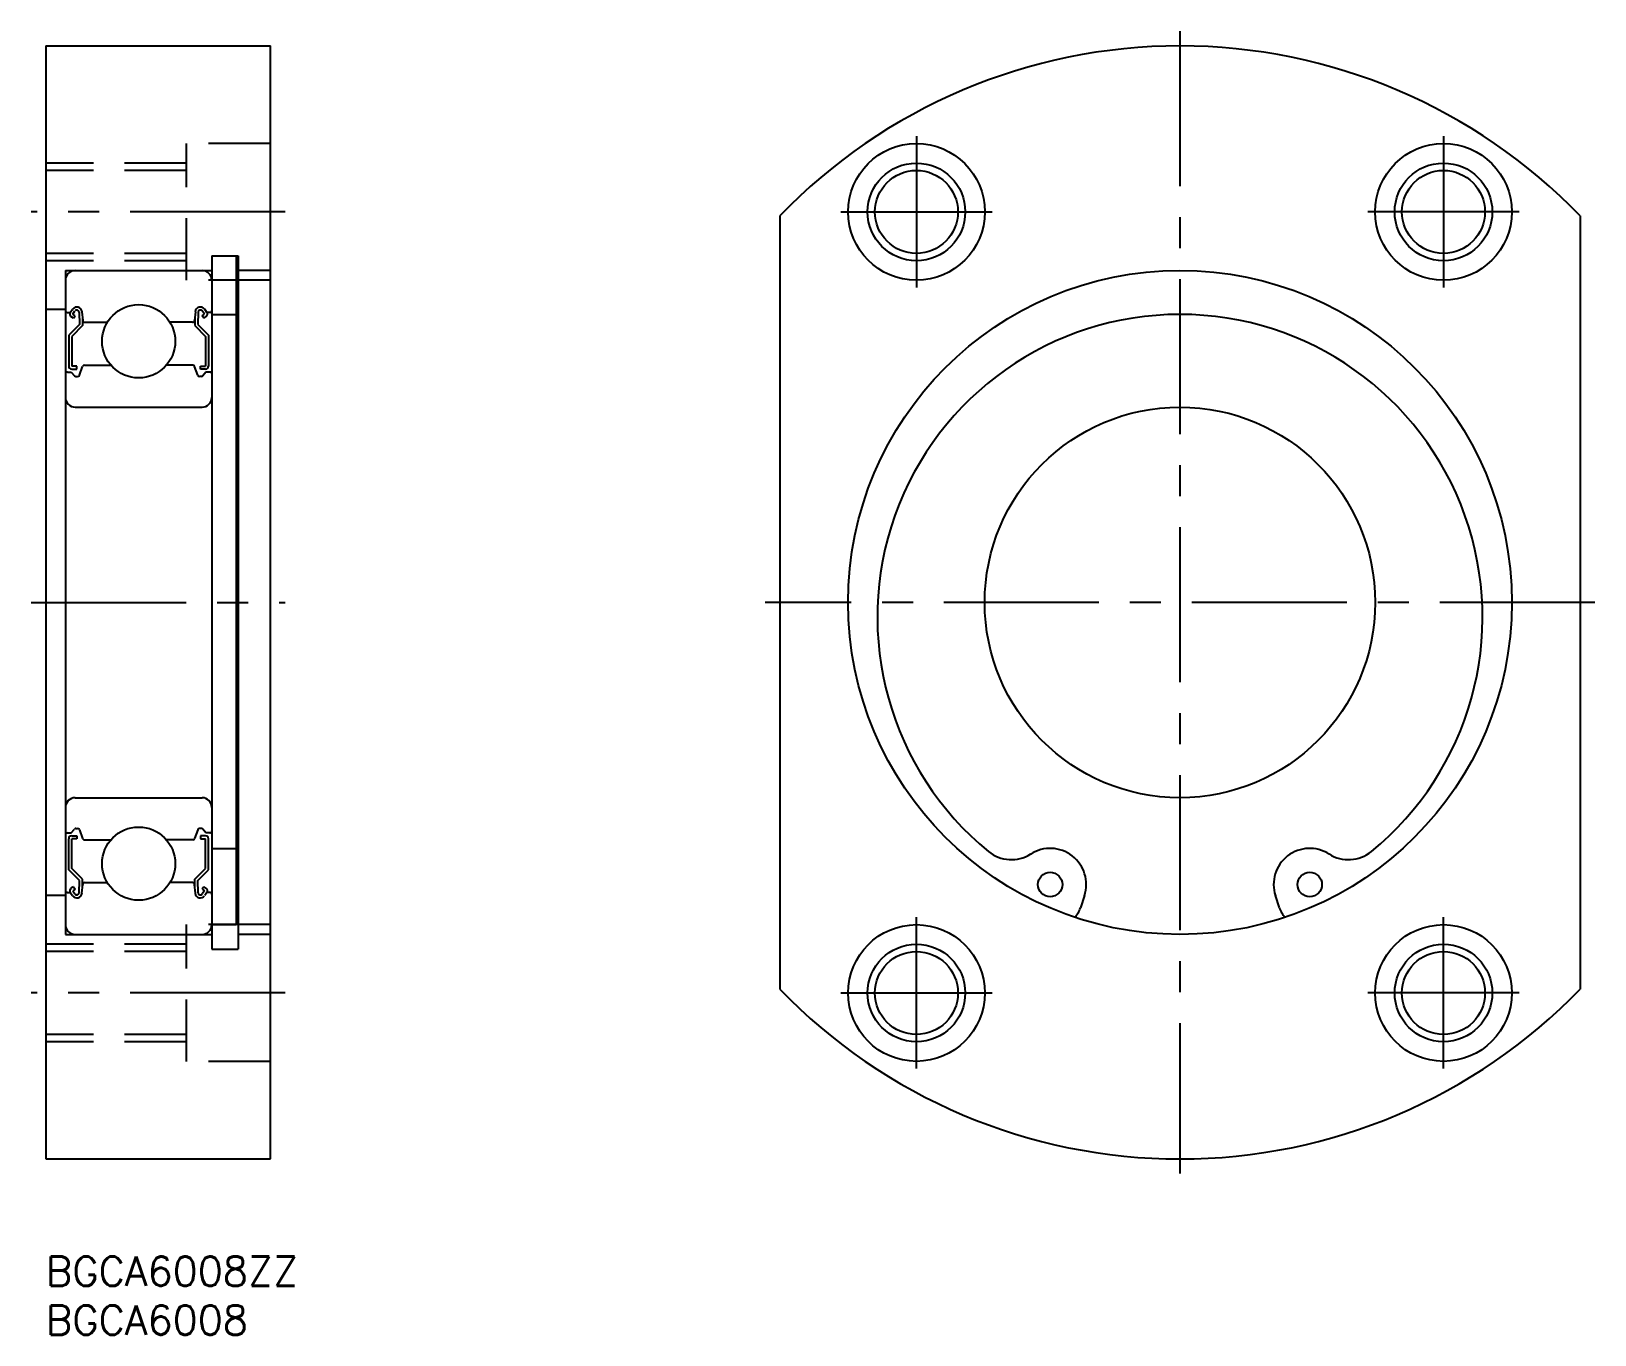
# Model space of a CAD drawing. Extents: x -1 to 159, y -8 to 126.
import ezdxf

# ---------------------------------------------------------------- set-up
doc = ezdxf.new("R2010")
doc.units = 0
doc.header["$LTSCALE"] = 0.5
doc.linetypes.add('CENTER', pattern=[50.8, 31.75, -6.35, 6.35, -6.35])
doc.linetypes.add('DASHED', pattern=[19.05, 12.7, -6.35])
for name, color, linetype in [('MSM_CENTER', 1, 'CENTER'), ('MSM_CONTINUOUS', 7, 'CONTINUOUS'), ('MSM_DASHED', 4, 'DASHED'), ('MSM_NARROW', 5, 'CONTINUOUS'), ('MSM_PART_NUMBER', 7, 'CONTINUOUS')]:
    doc.layers.add(name, color=color, linetype=linetype)
doc.styles.get("Standard").update_dxf_attribs({"font": 'txt.shx', "height": 3, "bigfont": 'bigfont.shx'})

# ---------------------------------------------------------------- blocks, each defined once
blk = doc.blocks.new('*U4')
at = {"layer": 'MSM_PART_NUMBER'}
blk.add_text('BGCA6008ZZ', height=3, dxfattribs=at).set_placement((0, -3))
blk = doc.blocks.new('*U5')
at = {"layer": 'MSM_PART_NUMBER'}
blk.add_text('BGCA6008', height=3, dxfattribs=at).set_placement((0, -8))

msp = doc.modelspace()

# ---------------------------------------------------------------- linework, layer by layer
at = {"layer": 'MSM_CENTER'}
for p, q in [((116.19, 125.5), (116.19, 8.5)), ((89.19, 114.75), (89.19, 99.25)), ((143.19, 114.75), (143.19, 99.25)), ((24.5, 107), (-1.5, 107)), ((81.44, 107), (96.94, 107)), ((150.94, 107), (135.44, 107)), ((-1.5, 67), (24.5, 67)), ((158.69, 67), (73.69, 67)), ((89.19, 19.25), (89.19, 34.75)), ((143.19, 19.25), (143.19, 34.75)), ((24.5, 27), (-1.5, 27)), ((81.44, 27), (96.94, 27)), ((150.94, 27), (135.44, 27))]:
    msp.add_line(p, q, dxfattribs=at)
at = {"layer": 'MSM_CONTINUOUS'}
for p, q in [((0, 124), (0, 10)), ((0, 124), (23, 124)), ((23, 10), (23, 124)), ((75.19, 106.6), (75.19, 27.4)), ((157.19, 106.6), (157.19, 27.4)), ((2, 101), (17, 101)), ((2, 101), (2, 33)), ((17, 102.5, 1.25), (19.7, 102.5, 1.25)), ((17, 102.5), (17, 31.5)), ((19.5, 102.5, 0.75), (19.5, 33.99, 0.75)), ((19.7, 102.5), (19.7, 31.5)), ((23, 101), (19.7, 101)), ((2, 97), (0, 97)), ((2.2, 96.7), (2.5, 96.7)), ((2.5, 96.7), (2.73, 97.03)), ((2.82, 96.11), (2.57, 96.28)), ((2.75, 96.53), (2.98, 96.86)), ((2.99, 96.35), (2.75, 96.53)), ((2.82, 96.11), (2.99, 96.35)), ((3.4, 96.73), (3.44, 95.47)), ((3.69, 96.77), (3.77, 95.88)), ((3.74, 96.22), (3.74, 95.35)), ((15.31, 96.77), (15.23, 95.88)), ((15.26, 96.22), (15.26, 95.35)), ((15.6, 96.73), (15.56, 95.47)), ((16.01, 96.35), (16.25, 96.53)), ((16.18, 96.11), (16.01, 96.35)), ((16.25, 96.53), (16.02, 96.86)), ((16.18, 96.11), (16.43, 96.28)), ((16.5, 96.7), (16.27, 97.03)), ((16.8, 96.7), (16.5, 96.7)), ((17, 96.5, 1.25), (19.5, 96.5, 1.25)), ((3.44, 95.47), (2.34, 94.37)), ((3.74, 95.35), (2.64, 94.25)), ((3.97, 95.7), (6.3, 95.7)), ((15.03, 95.7), (12.7, 95.7)), ((15.26, 95.35), (16.36, 94.25)), ((15.56, 95.47), (16.66, 94.37)), ((2.34, 94.37), (2.34, 91.2)), ((2.64, 94.25), (2.64, 91.2)), ((16.36, 94.25), (16.36, 91.2)), ((16.66, 94.37), (16.66, 91.2)), ((2.2, 90.6), (2.6, 90.6)), ((2.6, 90.6), (2.92, 90.22)), ((3.16, 91.2), (2.64, 91.2)), ((2.64, 90.9), (3.16, 90.9)), ((3.07, 90.15), (3.25, 90.15)), ((3.16, 90.9), (3.16, 91.2)), ((3.43, 90.28), (3.76, 91.17)), ((3.95, 91.3), (6.66, 91.3)), ((15.05, 91.3), (12.34, 91.3)), ((15.57, 90.28), (15.24, 91.17)), ((15.93, 90.15), (15.75, 90.15)), ((15.84, 90.9), (15.84, 91.2)), ((15.84, 91.2), (16.36, 91.2)), ((16.36, 90.9), (15.84, 90.9)), ((16.4, 90.6), (16.08, 90.22)), ((16.8, 90.6), (16.4, 90.6)), ((3, 87), (16, 87)), ((3, 47), (16, 47)), ((2.2, 43.4), (2.6, 43.4)), ((2.6, 43.4), (2.92, 43.78)), ((3.07, 43.85), (3.25, 43.85)), ((3.43, 43.72), (3.76, 42.83)), ((15.57, 43.72), (15.24, 42.83)), ((15.93, 43.85), (15.75, 43.85)), ((16.4, 43.4), (16.08, 43.78)), ((16.8, 43.4), (16.4, 43.4)), ((2.34, 39.63), (2.34, 42.8)), ((2.64, 43.1), (3.16, 43.1)), ((2.64, 39.75), (2.64, 42.8)), ((3.16, 42.8), (2.64, 42.8)), ((3.16, 43.1), (3.16, 42.8)), ((3.95, 42.7), (6.66, 42.7)), ((15.05, 42.7), (12.34, 42.7)), ((15.84, 43.1), (15.84, 42.8)), ((16.36, 43.1), (15.84, 43.1)), ((15.84, 42.8), (16.36, 42.8)), ((16.36, 39.75), (16.36, 42.8)), ((16.66, 39.63), (16.66, 42.8)), ((17, 41.81, 1.25), (19.5, 41.81, 1.25)), ((3.44, 38.53), (2.34, 39.63)), ((3.74, 38.65), (2.64, 39.75)), ((3.4, 37.27), (3.44, 38.53)), ((3.74, 37.78), (3.74, 38.65)), ((15.26, 38.65), (16.36, 39.75)), ((15.26, 37.78), (15.26, 38.65)), ((15.56, 38.53), (16.66, 39.63)), ((15.6, 37.27), (15.56, 38.53)), ((2, 37), (0, 37)), ((2.2, 37.3), (2.5, 37.3)), ((2.5, 37.3), (2.73, 36.97)), ((2.82, 37.89), (2.57, 37.72)), ((2.99, 37.65), (2.75, 37.47)), ((2.75, 37.47), (2.98, 37.14)), ((2.82, 37.89), (2.99, 37.65)), ((3.69, 37.23), (3.77, 38.12)), ((3.97, 38.3), (6.3, 38.3)), ((15.03, 38.3), (12.7, 38.3)), ((15.31, 37.23), (15.23, 38.12)), ((16.18, 37.89), (16.01, 37.65)), ((16.01, 37.65), (16.25, 37.47)), ((16.25, 37.47), (16.02, 37.14)), ((16.18, 37.89), (16.43, 37.72)), ((16.5, 37.3), (16.27, 36.97)), ((16.8, 37.3), (16.5, 37.3)), ((106.41, 36.97), (106, 35.71)), ((126.38, 35.71), (125.97, 36.97)), ((19.5, 33.99, 0.75), (17, 33.99, 0.75)), ((2, 33), (17, 33)), ((23, 33), (19.7, 33)), ((17, 31.5, 1.25), (19.7, 31.5, 1.25)), ((0, 10), (23, 10))]:
    msp.add_line(p, q, dxfattribs=at)
for centre, radius in [((89.19, 107), 7), ((143.19, 107), 7), ((89.19, 107), 4.25), ((143.19, 107), 4.25), ((116.19, 67), 34), ((9.5, 93.75), 3.75), ((116.19, 67), 20), ((9.5, 40.25), 3.75), ((102.89, 38.11), 1.25), ((129.49, 38.11), 1.25), ((89.19, 27), 7), ((143.19, 27), 7), ((89.19, 27), 4.25), ((143.19, 27), 4.25)]:
    msp.add_circle(centre, radius, dxfattribs=at)
for centre, radius, start, end in [((116.19, 67), 57, 44.0034, 135.9966), ((3, 100), 1, 90, 180), ((16, 100), 1, 0, 90), ((2.2, 96.9), 0.2, 180, 270), ((2.75, 96.53), 0.3, 144.9356, 235.0377), ((3.17, 96.73), 0.53, 5.0651, 144.9356), ((3.17, 96.72), 0.23, 2.1311, 144.9356), ((15.83, 96.73), 0.53, 35.0644, 174.9349), ((15.83, 96.72), 0.23, 35.0644, 177.8689), ((16.25, 96.53), 0.3, 304.9623, 35.0644), ((16.8, 96.9), 0.2, 270, 0), ((116.19, 65.5), 31, 309.248, 230.752), ((3.97, 95.9), 0.2, 185.0651, 270), ((15.03, 95.9), 0.2, 270, 354.9349), ((2.2, 90.4), 0.2, 90, 180), ((2.64, 91.2), 0.3, 180, 270), ((3.07, 90.35), 0.2, 219.9991, 270), ((3.25, 90.35), 0.2, 270, 339.9703), ((3.95, 91.1), 0.2, 90, 159.9703), ((15.05, 91.1), 0.2, 20.0297, 90), ((15.75, 90.35), 0.2, 200.0297, 270), ((15.93, 90.35), 0.2, 270, 320.0009), ((16.36, 91.2), 0.3, 270, 0), ((16.8, 90.4), 0.2, 0, 90), ((3, 88), 1, 180, 270), ((16, 88), 1, 270, 0), ((3, 46), 1, 90, 180), ((16, 46), 1, 0, 90), ((2.2, 43.6), 0.2, 180, 270), ((3.07, 43.65), 0.2, 90, 140.0009), ((3.25, 43.65), 0.2, 20.0297, 90), ((15.75, 43.65), 0.2, 90, 159.9703), ((15.93, 43.65), 0.2, 39.9991, 90), ((16.8, 43.6), 0.2, 270, 0), ((2.64, 42.8), 0.3, 90, 180), ((3.95, 42.9), 0.2, 200.0297, 270), ((15.05, 42.9), 0.2, 270, 339.9703), ((16.36, 42.8), 0.3, 0, 90), ((102.89, 38.11), 3.7, 341.9582, 122.4641), ((129.49, 38.11), 3.7, 57.5359, 198.0418), ((98.91, 44.36), 3.7, 230.752, 302.4641), ((133.46, 44.36), 3.7, 237.5359, 309.248), ((2.2, 37.1), 0.2, 90, 180), ((2.75, 37.47), 0.3, 124.9623, 215.0644), ((3.17, 37.27), 0.53, 215.0644, 354.9349), ((3.17, 37.28), 0.23, 215.0644, 357.8689), ((3.97, 38.1), 0.2, 90, 174.9349), ((15.03, 38.1), 0.2, 5.0651, 90), ((15.83, 37.27), 0.53, 185.0651, 324.9356), ((15.83, 37.28), 0.23, 182.1311, 324.9356), ((16.25, 37.47), 0.3, 324.9356, 55.0377), ((16.8, 37.1), 0.2, 0, 90), ((103.62, 36.49), 2.5, 316.0099, 341.9582), ((128.76, 36.49), 2.5, 198.0418, 223.9901), ((3, 34), 1, 180, 270), ((16, 34), 1, 270, 0), ((116.19, 67), 57, 224.0034, 315.9966)]:
    msp.add_arc(centre, radius, start, end, dxfattribs=at)
at = {"layer": 'MSM_DASHED'}
for p, q in [((14.4, 100), (14.4, 114)), ((23, 114), (14.4, 114)), ((14.4, 112), (0, 112)), ((14.4, 111.25), (0, 111.25)), ((14.4, 102.75), (0, 102.75)), ((14.4, 102), (0, 102)), ((23, 100), (14.4, 100)), ((14.4, 20), (14.4, 34)), ((23, 34), (14.4, 34)), ((14.4, 32), (0, 32)), ((14.4, 31.25), (0, 31.25)), ((14.4, 22.75), (0, 22.75)), ((14.4, 22), (0, 22)), ((23, 20), (14.4, 20))]:
    msp.add_line(p, q, dxfattribs=at)
at = {"layer": 'MSM_NARROW'}
for centre in [(89.19, 107), (143.19, 107), (89.19, 27), (143.19, 27)]:
    msp.add_circle(centre, 5, dxfattribs=at)

# ---------------------------------------------------------------- block references
at = {"layer": 'MSM_CONTINUOUS'}
for name in ['*U4', '*U5']:
    msp.add_blockref(name, (0, 0), dxfattribs=at)

doc.saveas('drawing.dxf')
